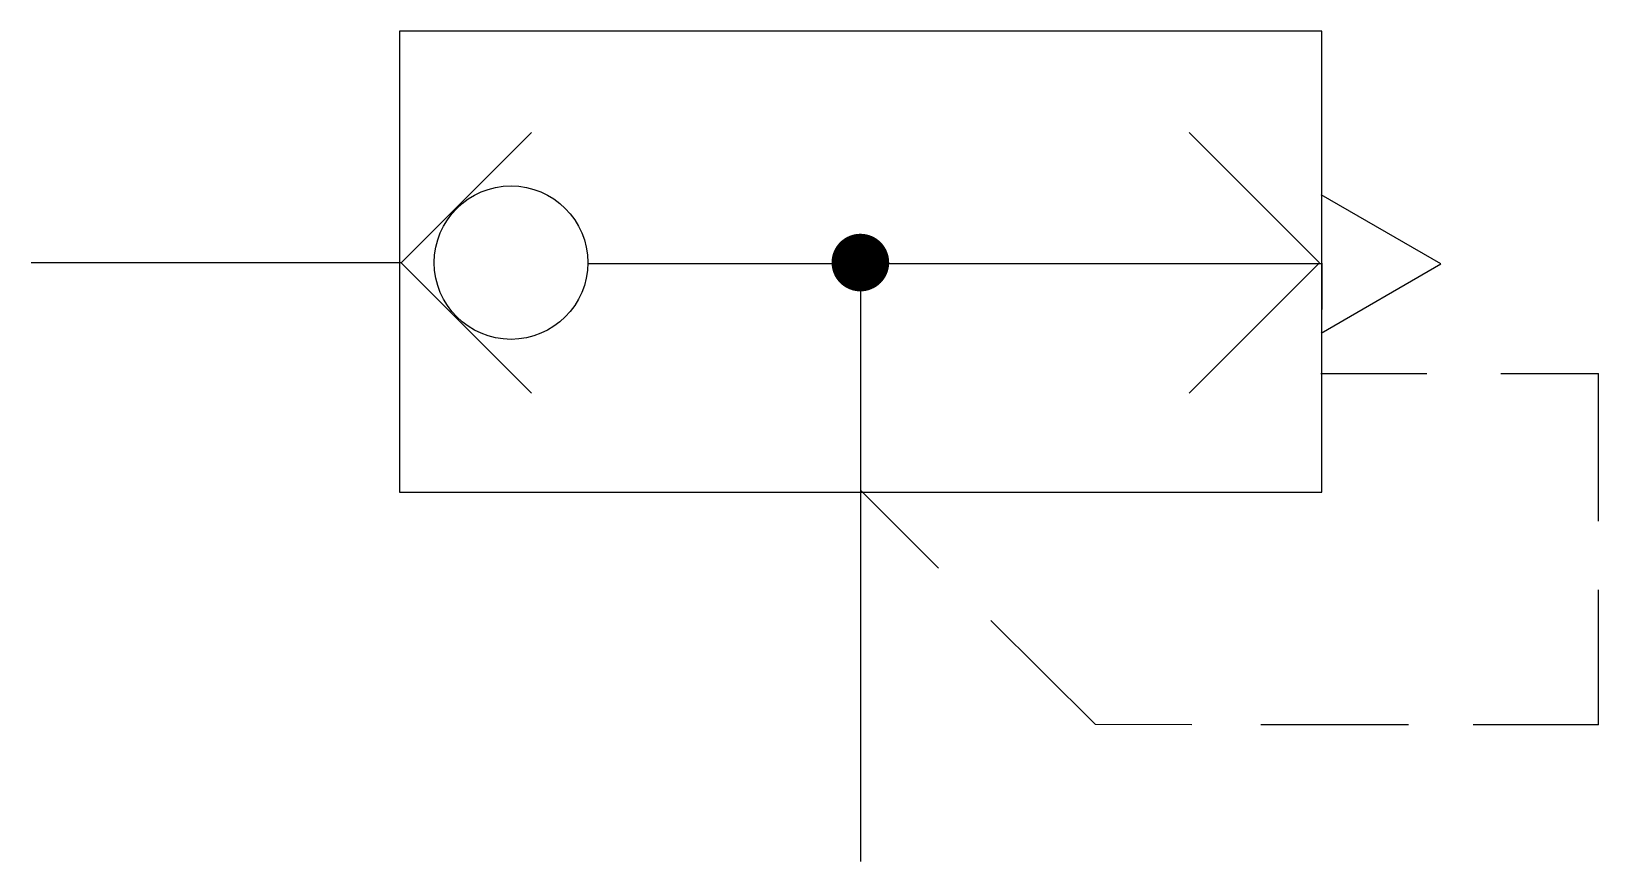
# Model space of a CAD drawing. Extents: x 726.5 to 760.5, y 409.4 to 427.5.
import ezdxf

# ---------------------------------------------------------------- set-up
doc = ezdxf.new("R2010")
doc.units = 0
doc.header["$LTSCALE"] = 5
doc.header["$MEASUREMENT"] = 0
doc.layers.add('11', color=1, linetype='CONTINUOUS')
doc.layers.add('12', color=2, linetype='CONTINUOUS')

msp = doc.modelspace()

# ---------------------------------------------------------------- linework, layer by layer
at = {"layer": '11'}
for p, q in [((754.45, 427.461), (734.45, 427.461)), ((734.45, 427.461), (734.45, 417.461)), ((754.45, 417.461), (754.45, 427.461)), ((737.318, 425.266), (734.49, 422.437)), ((751.575, 425.266), (754.404, 422.437)), ((757.036, 422.412), (754.438, 423.912)), ((734.493, 422.437), (726.469, 422.437)), ((734.49, 422.437), (737.318, 419.609)), ((738.537, 422.425), (754.45, 422.425)), ((744.447, 422.443), (744.447, 409.443)), ((754.404, 422.437), (751.575, 419.609)), ((754.438, 420.912), (757.036, 422.412)), ((754.45, 422.427), (754.45, 421.427)), ((734.45, 417.461), (754.45, 417.461))]:
    msp.add_line(p, q, dxfattribs=at)
msp.add_circle((736.871, 422.442), 1.665, dxfattribs=at)
at = {"layer": '12'}
for p, q in [((754.43, 420.034), (756.732, 420.034)), ((758.332, 420.034), (760.456, 420.034)), ((760.456, 416.835), (760.456, 420.035)), ((744.449, 417.503), (746.143, 415.809)), ((760.456, 412.413), (760.456, 415.338)), ((747.275, 414.677), (749.547, 412.416)), ((751.636, 412.413), (749.547, 412.416)), ((756.333, 412.413), (753.133, 412.413)), ((760.456, 412.413), (757.735, 412.413))]:
    msp.add_line(p, q, dxfattribs=at)
at = {"layer": '12', "const_width": 0.625}
msp.add_lwpolyline([(744.134, 422.443, 1), (744.759, 422.443, 1)], format="xyb", close=True, dxfattribs=at)

doc.saveas('drawing.dxf')
